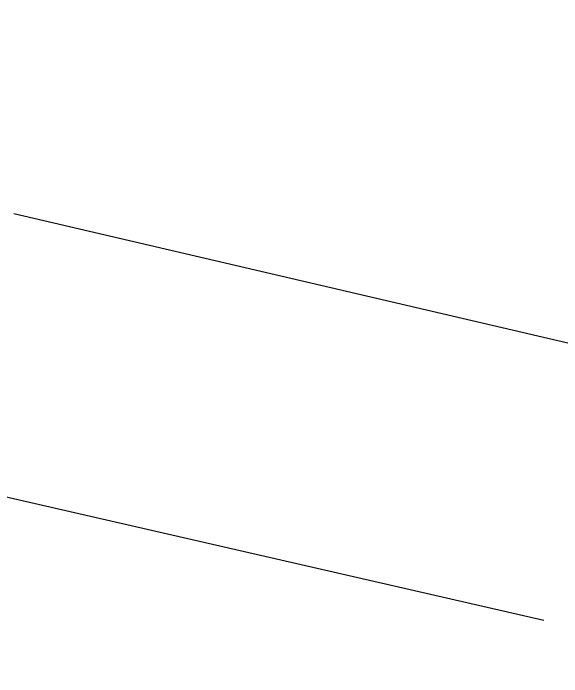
# Model space of a CAD drawing. Extents: x 2081963 to 2085386, y 738291 to 742228.
# Drawn here: x 2083658.08 to 2083667.05, y 741806.09 to 741816.93 of the extents above; entities that cross this region are included whole.
import ezdxf

# ---------------------------------------------------------------- set-up
doc = ezdxf.new("R2010")
doc.units = 0
doc.header["$MEASUREMENT"] = 0
for name, color, linetype, lineweight in [('Pattern 3', 1, 'Continuous', 30), ('Prop Conc 5in Monolithic Keyed In Island', 1, 'Continuous', 30), ('Prop Horizontal Alignment', 2, 'Continuous', 70), ('Prop Superelevation  Arrow CELL', 9, 'Continuous', 30)]:
    doc.layers.add(name, color=color, linetype=linetype, lineweight=lineweight)

# ---------------------------------------------------------------- blocks, each defined once
blk = doc.blocks.new('*U316')
at = {"layer": 'Prop Superelevation  Arrow CELL'}
blk.add_line((-20.167303, 9.373827), (19.946847, -0.002853), dxfattribs=at)

msp = doc.modelspace()

# ---------------------------------------------------------------- linework, layer by layer
at = {"layer": 'Pattern 3'}
msp.add_line((2083643.176, 741812.416), (2083666.754, 741807.015), dxfattribs=at)
at = {"layer": 'Prop Conc 5in Monolithic Keyed In Island', "extrusion": (0, 0, -1)}
for radius, start in [(1002, 358.515671), (998, 358.515671), (998, 4.307144)]:
    msp.add_arc((-2084651.897, 741581.36), radius, start, 14.256735, dxfattribs=at)
at = {"layer": 'Prop Conc 5in Monolithic Keyed In Island'}
msp.add_arc((2084651.897, 741581.36), 1002, 165.743265, 175.692856, dxfattribs=at)
at = {"layer": 'Prop Horizontal Alignment', "extrusion": (0, 0, -1)}
msp.add_arc((-2084651.897, 741581.36), 1000, 358.515671, 14.256735, dxfattribs=at)

# ---------------------------------------------------------------- block references
at = {"layer": 'Prop Superelevation  Arrow CELL'}
msp.add_blockref('*U316', (2083678.256, 741804.289), dxfattribs=at)

doc.saveas('drawing.dxf')
